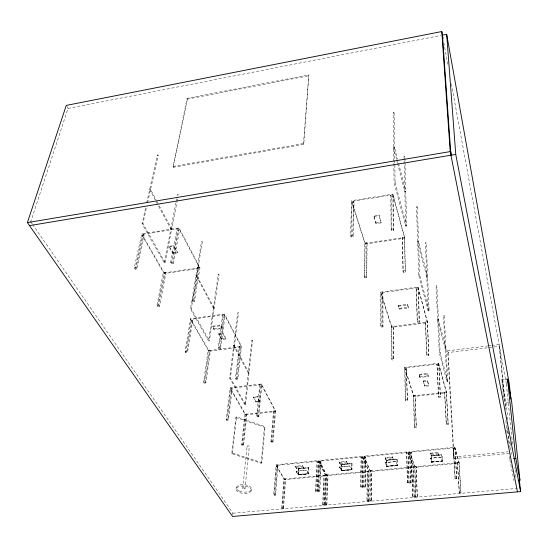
<?xml version="1.0" encoding="UTF-8"?>
<svg xmlns="http://www.w3.org/2000/svg" width="548" height="548" viewBox="0 0 548 548"><rect width="100%" height="100%" fill="white"/><g stroke="black" fill="none" stroke-linecap="round" stroke-linejoin="round"><path stroke-width="0.41" stroke-dasharray="2.74 2.06" d="M381.086 222.872L378.99 214.974L373.928 215.761L373.928 216.494L376.065 223.639L381.086 222.872L378.99 214.974M233.633 345.72L234.4 345.74L249.004 372.955L248.285 373.044L248.915 373.174L248.285 373.044L233.633 345.795L237.702 312.792L238.469 312.881L237.702 312.792M376.065 223.639L373.928 215.761M369.804 500.324L370.037 470.862L371.462 470.725L371.578 500.899L370.119 501.03L369.804 500.324L371.263 500.201L371.578 500.899M370.119 501.03L370.345 470.944L364.036 456.148L408.212 451.819L413.555 466.862L414.322 497.173L412.836 497.303L412.569 496.591L411.158 452.182L412.151 482.994L410.623 483.13L410.349 482.377L409.651 451.675L454.806 447.243L459.108 462.567L460.95 493.111L459.43 493.241L459.217 492.515L457.45 462.608L458.936 462.464L460.95 493.111M371.263 500.201L371.462 470.725M368.708 501.153L368.653 470.992L367.222 471.122L366.927 500.577L367.249 501.276L368.708 501.153L368.968 471.075L362.625 456.285L319.402 460.526L317.984 490.761L318.367 491.488L319.827 491.357L321.169 461.772L320.799 461.032L319.443 490.631L319.827 491.357M365.475 487.22L365.489 456.655L365.475 487.22L363.982 487.357L363.653 486.617L364.036 456.148M367.249 501.276L367.222 471.122M366.68 277.48L366.235 276.137L366.667 242.415L364.708 242.709L364.221 276.425L364.667 277.768L366.68 277.48L367.091 243.771L366.667 242.415M363.982 487.357L364.351 457.553L365.811 457.409M361.05 487.617L361.159 457.08L360.721 486.884L361.05 487.617L362.543 487.487L362.94 457.69L361.488 457.833M364.667 277.768L365.146 243.339L351.563 200.712L392.868 194.095L404.595 237.448L405.369 272.027L403.321 272.315L402.931 270.952L402.246 237.099L404.239 236.798L405.369 272.027M362.543 487.487L362.625 456.285M351.967 469.78L350.275 465.937L339.596 466.958L341.342 470.787L351.967 469.78L352.069 463.348L340.281 464.464L339.411 462.622L339.431 461.978L346.596 461.286L347.425 463.779L346.596 461.286M351.706 463.697L351.59 469.437L341.671 470.362L341.842 464.649L351.706 463.697L341.849 464.67M353.2 236.654L352.713 235.174L353.59 201.116L354.056 202.609L353.2 236.654L351.09 236.976L350.597 235.496L351.563 200.712M251.799 340.466L252.539 340.52L251.799 340.466L244.833 404.787L245.573 404.705L252.539 340.548M351.09 236.976L352.015 202.931L354.056 202.609M341.342 470.787L341.5 464.368L341.308 470.718L351.932 469.705M340.281 464.464L339.431 461.978M326.875 504.797L328.04 475.568L327.683 474.856L326.286 474.993L325.087 504.229L325.45 504.92L326.875 504.797L326.512 504.105L327.683 474.856M325.45 504.92L326.67 475.068L319.402 460.526M322.69 504.441L323.937 475.212L325.334 475.082L324.115 504.318L324.478 505.009L323.053 505.133L322.69 504.441L324.115 504.318M323.053 505.133L324.3 475.924L323.937 475.212M324.478 505.009L325.718 475.157L318.429 460.621L276.117 464.773L273.726 494.782L274.151 495.495L275.582 495.365L277.877 466.005L277.466 465.273L275.151 494.652L275.582 495.365M155.248 200.054L149.789 189.252L150.529 189.485L156.125 199.904M315.922 491.707L317.347 462.149L316.977 461.402L315.538 490.987L315.922 491.707L317.374 491.577L316.991 490.85L318.429 460.621M317.374 491.577L318.772 462.005L317.347 462.149M318.367 491.488L319.744 461.916L321.169 461.772M157.303 155.118C158.543 154.173 158.071 156.42 157.31 155.187L149.611 189.505M296.126 471.136L298.071 474.705L308.469 473.712L306.579 470.129L296.119 471.266L298.105 474.897L308.503 473.91L308.812 467.526L296.612 468.691L295.625 466.875L295.667 466.238L302.674 465.553L303.606 468.013L302.674 465.553M308.503 473.91L306.579 470.129M308.449 467.876L308.14 473.575L298.441 474.5L298.783 468.807L308.456 467.889L298.783 468.807M298.105 474.897L298.461 468.526L298.064 474.828L308.462 473.842M296.612 468.691L295.667 466.238M171.736 229.057L170.825 228.92L171.736 229.057L176.936 202.363M281.727 508.017L283.843 479L285.213 478.87L285.611 479.569L283.535 508.578L282.138 508.695L281.727 508.017L283.124 507.893L283.535 508.578M282.138 508.695L284.289 479.068L276.117 464.773M283.124 507.893L285.213 478.87M177.511 194.752L178.395 194.889L177.511 194.787L176.86 198.088M303.784 144.357L303.489 143.508L308.846 74.857L187.026 98.311L173.004 166.469L173.408 167.27L303.784 144.357L308.846 74.857M274.151 495.495L276.487 466.143L277.877 466.005M271.404 442.414L274.007 411.719L273.548 410.856L275.069 410.685L272.486 441.407L272.959 442.25L271.404 442.414L270.931 441.572L273.548 410.856M272.959 442.25L275.582 410.884L261.375 383.956L230.16 387.655L226.276 419.432L226.824 420.33L228.413 420.158L232.153 389.066L231.626 388.148L227.865 419.254L228.413 420.158M261.143 463.245L264.431 427.255L265.088 426.618L236.531 416.823L235.887 417.473L231.742 453.655L261.143 463.245L261.821 462.628L265.088 426.618M425.385 242.949L426.228 242.853L425.378 242.922L428.207 311.004L429.098 310.88L426.228 242.826M258.786 416.802L261.8 385.566L260.231 385.751L259.738 384.819L256.663 416.069L257.176 416.98L258.786 416.802L258.272 415.891L261.375 383.956M257.176 416.98L260.231 385.751M259.834 401.588L257.478 396.457L253.628 396.896L253.56 397.567L256.005 402.02L259.834 401.588L257.478 396.457M251.34 490.604A7.658 3.692 5 0 0 240.586 486.158A7.658 3.692 5 0 0 239.305 492.453A7.658 3.692 5 0 0 251.34 490.604L251.505 488.898M256.005 402.02L253.628 396.896M245.004 488.549A1.13 0.548 5 0 0 243.408 487.898A1.13 0.548 5 0 0 243.237 488.83A1.13 0.548 5 0 0 245.004 488.549L249.278 446.545A1.089 0.569 5.2 0 0 247.737 445.867A1.089 0.569 5.2 0 0 247.559 446.839A1.089 0.569 5.2 0 0 249.278 446.545M242.764 488.302L247.107 446.291M243.613 445.298L243.113 444.462L246.374 413.884L244.874 414.055L241.579 444.62L242.086 445.456L243.613 445.298L246.86 414.74L246.374 413.884M236.133 488.919L236.284 487.583M242.086 445.456L245.436 414.247L230.16 387.655M201.5 241.846L202.335 241.887L191.286 308.853L209.418 340.863L208.61 340.966L190.451 308.969L201.493 241.791L202.328 241.915M232.749 514.825L232.927 513.188L32.716 224.577M435.996 285.72L436.804 285.679L440.154 352.638L447.839 381.696L447.024 381.792L439.304 352.741L435.996 285.741L436.804 285.679M231.742 453.655L232.393 453.018L236.531 416.823M237.75 379.045L237.181 378.024L240.935 346.069L239.284 346.281L235.489 378.23L236.058 379.243L237.75 379.045L241.565 346.411L224.488 314.052L190.546 318.703L185.149 351.7L185.806 352.789L187.532 352.57L192.745 320.279L192.115 319.169L186.875 351.474L187.532 352.57M236.058 379.243L239.832 347.316L239.284 346.281M226.824 420.33L230.605 389.251L232.153 389.066M244.833 404.787L229.667 378.065L233.654 345.836L234.421 345.809L233.681 345.877M245.573 404.705L230.434 377.976L238.469 312.881M447.024 381.792L443.421 315.682L443.791 315.429L444.202 315.648L447.839 381.696M225.824 338.993L225.92 338.301L223.036 332.992L218.878 333.54L218.782 334.239L221.693 339.534L225.824 338.993L222.947 333.684L223.036 332.992M213.378 308.147L196.054 275.418L196.753 275.596L214.158 308.038L213.378 308.147L214.179 308.086L213.391 308.168L208.61 340.966M213.357 308.045L218.22 274.555L218.673 274.363L219.015 274.699L209.418 340.863M222.351 328.458L222.447 327.759L220.974 325.039L212.583 326.17L212.48 326.861L213.98 329.574L222.351 328.458L220.878 325.738L220.974 325.039M218.878 348.535L223.276 316.107L222.68 314.99L218.262 347.432L218.878 348.535L220.632 348.316L220.015 347.206L224.488 314.052M221.693 339.534L221.782 338.842L218.878 333.54M220.632 348.316L224.988 315.874L223.276 316.107M213.98 329.574L214.076 328.875L212.583 326.17M204.205 383.079L203.596 382.079L208.185 350.275L209.816 350.062L210.398 351.083L205.87 382.881L204.205 383.079L208.877 350.604L190.546 318.703M205.87 382.881L205.26 381.874L209.816 350.062M194.471 301.345L193.78 300.099L191.923 300.359L192.622 301.606L194.471 301.345L199.965 267.575L179.011 227.865L141.781 233.832L134.233 267.862L135.055 269.212L136.952 268.924L144.247 235.613L143.466 234.249L136.137 267.575L136.952 268.924M192.622 301.606L198.047 268.554L197.376 267.294L199.177 267.027L193.78 300.099M185.806 352.789L191.067 320.505L192.745 320.279M177.388 252.888L177.518 252.176L173.928 245.586L169.353 246.299L169.209 247.018L172.832 253.587L177.388 252.888L173.791 246.299L173.928 245.586M171.408 263.704L177.73 230.27L176.997 228.886L170.64 262.334L171.408 263.704L173.339 263.41L172.579 262.04L179.011 227.865M173.339 263.41L179.607 229.968L177.73 230.27M172.832 253.587L172.969 252.875L169.353 246.299M159.543 306.277L158.797 305.044L165.16 272.116L163.386 272.377L156.975 305.305L157.721 306.538L159.543 306.277L165.873 273.363L165.16 272.116M145.562 207.891L142.035 223.659L164.256 262.807L165.126 262.67L171.702 228.934L158.119 203.63M177.1 201.534L177.586 199.027M157.721 306.538L164.236 272.911L141.781 233.832M170.818 228.948L176.045 202.26M176.203 201.424L176.696 198.924M164.256 262.807L170.853 229.071L155.646 200.794M173.408 167.27L187.382 99.113L187.026 98.311M135.055 269.212L142.405 235.907L144.247 235.613M165.126 262.67L142.946 223.509L146.46 207.74M147.57 202.76L158.228 155.235M146.672 202.911L149.645 189.635L150.563 189.581L149.686 189.697M30.565 222.392L68.014 108.442L66.966 106.62M219.008 274.719L218.22 274.63M68.014 108.442L440.763 35.449M187.382 99.113L309.113 75.699M173.004 166.469L303.489 143.508M142.035 223.659L142.946 223.509M405.636 226.119L403.992 156.625L404.91 156.509L406.63 225.968L405.636 226.119L394.074 182.621L395.108 182.45L394.793 160.42M391.204 196.677L393.286 196.348L393.711 230.523L391.56 230.852L391.135 229.345L390.786 195.163L391.204 196.677L391.56 230.852M169.209 247.018L173.791 246.299M373.928 216.494L378.99 215.707M172.969 252.875L177.518 252.176M376.065 222.913L381.086 222.139M134.233 267.862L136.137 267.575M170.64 262.334L172.579 262.04M350.597 235.496L352.713 235.174M391.135 229.345L393.286 229.016L392.868 194.095M164.236 272.911L199.965 267.575M365.146 243.339L404.595 237.448M156.975 305.305L158.797 305.044M364.221 276.425L366.235 276.137M402.931 270.952L404.986 270.657M416.494 207.062L417.35 206.87L416.466 206.945L418.836 275.76L419.768 275.63L429.098 310.88M190.451 308.969L191.286 308.853M383.004 326.909L382.607 325.724L382.545 292.577L382.929 293.776L383.004 326.909L381.1 327.149L380.702 325.964L380.696 292.111L418.001 287.001L427.488 322.046L428.844 355.549L426.988 355.775L426.673 354.672L425.406 321.868L427.214 321.642L428.844 355.549M382.929 293.776L381.079 294.029L381.1 327.149M416.48 289.193L418.357 288.94L419.473 322.217L417.542 322.464L417.199 321.258L416.144 287.974L417.542 322.464M212.48 326.861L220.878 325.738M214.076 328.875L222.447 327.759M398.362 305.489L407.507 304.27L408.349 307.175L408.37 307.887L399.252 309.093L398.362 305.489L399.252 309.093M398.375 306.202L407.527 304.983L408.37 307.887M399.239 308.38L408.349 307.175M218.782 334.239L222.947 333.684M221.782 338.842L225.92 338.301M380.702 325.964L382.607 325.724M417.199 321.258L419.138 321.012L419.473 322.217M185.149 351.7L186.875 351.474M218.262 347.432L220.015 347.206M393.135 326.019L391.354 326.245L391.662 358.899L392.026 359.988L393.848 359.769L393.135 326.019L393.848 359.769M380.696 292.111L391.704 326.642L427.488 322.046M208.877 350.604L241.565 346.411M509.345 453.374L454.148 458.642L453.682 457.011L447.689 350.795L487.562 345.966M488.391 345.863L490.871 345.562M491.7 345.466L499.139 344.562L505.434 407.445M229.667 378.065L230.434 377.976M439.304 352.741L440.154 352.638M391.662 358.899L393.491 358.68M426.673 354.672L428.536 354.453M203.596 382.079L205.26 381.874M235.489 378.23L237.181 378.024M447.689 350.795L448.134 352.542L499.468 346.35L505.763 409.157M407.37 400.718L406.369 367.804L407.37 400.718L405.643 400.91L405.321 399.944L404.664 367.318L438.647 363.297L446.456 392.156L448.182 424.371L446.49 424.549L446.23 423.638L444.592 392.101L446.243 391.916L448.182 424.371M406.678 368.797L404.993 368.996L405.643 400.91M437.242 365.187L438.948 364.989L440.51 397.067L438.749 397.259L438.475 396.279L436.968 364.194L438.749 397.259M419.151 374.366L427.536 373.394L428.235 375.812L428.262 376.497L419.898 377.462L419.151 374.366L419.898 377.462M419.172 375.051L427.563 374.079L428.262 376.497M419.878 376.777L428.235 375.812M253.56 397.567L257.409 397.129M423.282 380.942L427.433 380.463L428.824 385.196L428.851 385.881L424.714 386.347L423.282 380.942L424.714 386.347M423.303 381.627L427.461 381.155L428.851 385.881M256.074 401.355L259.896 400.917M424.693 385.669L428.824 385.196M503.242 394.286L501.797 379.805L505.907 379.339M451.381 83.892L506.393 384.127L508.544 383.888M245.436 414.247L275.582 410.884M415.096 395.382L413.473 395.567L414.309 426.961L414.61 427.851L416.275 427.68L415.096 395.382L416.275 427.68M404.664 367.318L413.747 395.8L446.456 392.156M226.276 419.432L227.865 419.254M256.663 416.069L258.272 415.891M405.321 399.944L407.054 399.752M438.475 396.279L440.229 396.081L440.51 397.067M501.797 379.805L506.133 402.773L509.318 402.431M241.579 444.62L243.113 444.462M270.931 441.572L272.486 441.407M414.309 426.961L415.98 426.782M446.23 423.638L447.928 423.467M407.013 453.381L408.5 453.237L409.151 483.261L407.63 483.398L407.349 482.651L406.732 452.614L407.63 483.398M411.425 452.949L409.938 453.093L410.623 483.13M453.545 448.833L455.066 448.682L456.82 478.945L455.258 479.089L455.039 478.322L453.326 448.052L455.258 479.089M397.396 465.458L395.957 461.546L385.045 462.594L386.539 466.492L397.396 465.458L397.286 458.977L385.936 460.053L385.196 458.176L385.189 457.532L392.512 456.82L393.238 459.347L392.512 456.82M430.605 453.114L431.242 455.676L430.605 453.114L438.085 452.381L438.708 454.956L438.085 452.381M295.625 466.875L302.64 466.19M339.411 462.622L346.576 461.923M385.196 458.176L392.519 457.464M430.625 453.765L438.112 453.038M296.653 468.054L303.64 467.375M340.301 463.827L347.439 463.135M385.189 457.532L385.929 459.409L393.231 458.703M431.214 455.025L438.674 454.306M431.386 462.224L431.112 455.703L442.14 454.641L442.476 461.169L431.386 462.224L430.139 458.265L441.291 457.19L442.476 461.169M386.854 460.32L396.93 459.327L386.854 460.32L386.881 466.081L397.005 465.115L396.93 459.327M431.488 455.991L441.791 454.998L442.072 460.827L431.714 461.793L431.488 455.991L441.798 455.018M296.119 471.266L306.572 470.259M339.596 467.088L350.275 466.06M453.682 457.011L508.174 451.785M386.511 466.286L397.369 465.252M431.358 462.019L442.442 460.964M397.369 465.382L386.511 466.417L386.484 460.019L386.539 466.492M431.358 462.149L442.448 461.094M416.179 466.506L414.72 466.643L415.5 496.33L415.768 497.05L417.254 496.92L416.179 466.506L417.254 496.92M284.289 479.068L325.718 475.157M326.67 475.068L368.968 471.075M370.345 470.944L413.555 466.862M409.651 451.675L414.966 466.732L459.108 462.567M273.726 494.782L275.151 494.652M315.538 490.987L316.991 490.85M317.984 490.761L319.443 490.631M360.721 486.884L362.207 486.747M363.653 486.617L365.146 486.48M407.349 482.651L408.87 482.514L409.151 483.261M410.349 482.377L411.87 482.24M455.039 478.322L456.594 478.178L456.82 478.945M325.087 504.229L326.512 504.105M366.927 500.577L368.386 500.447M412.569 496.591L414.055 496.461L414.322 497.173M415.5 496.33L416.994 496.2M459.217 492.515L460.738 492.385M232.927 513.188L517.113 488.432M232.393 453.018L261.821 462.628M235.887 417.473L264.431 427.255M30.77 221.762L32.229 223.872M156.523 200.65L157.721 202.883M339.596 466.958L341.315 470.588L351.932 469.574L350.275 465.937M404.006 156.721L404.588 156.954L404.917 156.536M443.428 315.723L444.202 315.648M393.142 112.922C394.526 114.046 393.82 111.395 393.142 112.922L394.074 182.621M457.45 462.608L459.43 493.241M393.286 229.016L393.711 230.523M402.246 237.099L403.321 272.315M425.406 321.868L426.988 355.775M444.592 392.101L446.49 424.549M395.108 182.45L406.63 225.968M418.836 275.76L428.207 311.004M396.574 159.427L393.615 147.885L393.971 147.426L394.608 147.713L397.56 159.256M396.786 160.249L397.416 162.722M397.629 163.544L404.821 191.574C406.863 192.314 403.732 190.683 405.78 191.423L397.773 160.084M509.839 459.875L514.01 480.747M394.108 112.744L394.779 159.578M443.825 42.689L447.99 65.397M506.393 384.127L512.579 444.36M514.935 467.266L515.113 468.965M515.195 469.814L516.154 479.144M506.133 402.773L507.845 419.727M510.154 442.606L511.353 454.477M507.975 431.228L509.592 447.353M507.475 427.837L507.729 430.385M507.818 431.235L509.181 444.825M503.324 395.135L503.66 398.547M505.866 420.7L507.222 434.331M509.421 456.484L509.674 459.046M454.806 447.243L456.594 478.178M448.134 352.542L454.148 458.642M438.647 363.297L440.229 396.081M441.291 457.19L430.139 458.265M427.536 373.394L427.563 374.079M427.433 380.463L427.461 381.155M417.35 206.87L419.768 275.63M418.001 287.001L419.138 321.012M413.747 395.8L414.61 427.851M414.966 466.732L415.768 497.05M414.055 496.461L413.308 466.773L411.849 466.91L412.836 497.303M407.507 304.27L407.527 304.983M408.212 451.819L408.87 482.514M395.957 461.546L385.045 462.594M391.704 326.642L392.026 359.988M385.929 459.409L385.936 460.053M394.622 147.782C394.265 148.871 392.526 147.275 394.622 147.782M417.658 241.524L426.803 277.247L427.392 277.459L427.68 277.151L426.803 277.247L427.673 277.13L418.569 241.483C417.131 242.627 419.049 240.586 417.658 241.524M196.78 275.706L195.937 275.719L196.78 275.706M437.667 319.505L445.243 349.11L445.812 349.275L446.038 349.014L445.243 349.11L446.031 348.994L438.489 319.47L437.674 319.477M438.496 319.518L437.667 319.573L438.475 319.594M178.874 228.585L141.624 234.544L164.099 273.623L199.849 268.287L178.874 228.585M392.875 194.835L351.542 201.445L365.139 244.066L404.616 238.181L392.875 194.835M418.028 287.721L380.696 292.831L391.71 327.348L427.515 322.758L418.028 287.721M224.392 314.751L190.43 319.395L208.774 351.295L241.483 347.103L224.392 314.751M261.307 384.634L230.078 388.327L245.367 414.905L275.528 411.555L261.307 384.634M438.681 363.988L404.677 368.009L413.761 396.478L446.49 392.841L438.681 363.988M318.402 461.265L276.069 465.41L284.248 479.699L325.69 475.794L318.402 461.265M362.618 456.936L319.368 461.169L326.642 475.705L368.962 471.712L362.618 456.936M408.226 452.47L364.03 456.799L370.345 471.581L413.569 467.513L408.226 452.47M454.847 447.901L409.664 452.326L414.98 467.375L459.149 463.218L454.847 447.901M239.449 491.124A7.651 3.699 5 0 0 251.47 489.268A7.651 3.699 5 0 0 240.723 484.816A7.651 3.699 5 0 0 239.449 491.124"/><path stroke-width="0.82" d="M519.353 479.719L520.6 491.597L232.571 516.463L27.4 222.611L66.267 105.408L441.784 31.537L443.058 38.483M510.873 399.081L509.263 383.805L446.661 34.298L442.442 35.12L450.935 155.2M27.4 222.611L450.223 151.591L441.784 31.537M29.503 225.625L455.751 154.399L446.661 34.298M505.907 379.339L507.558 379.154L511.709 402.177L519.942 480.219L518.25 480.37M513.51 458.683L515.812 458.464L519.942 480.219M450.655 151.2L451.319 154.557M450.223 151.591L517.463 491.871M455.751 154.399L520.6 491.597M507.558 379.154L515.812 458.464"/></g></svg>
